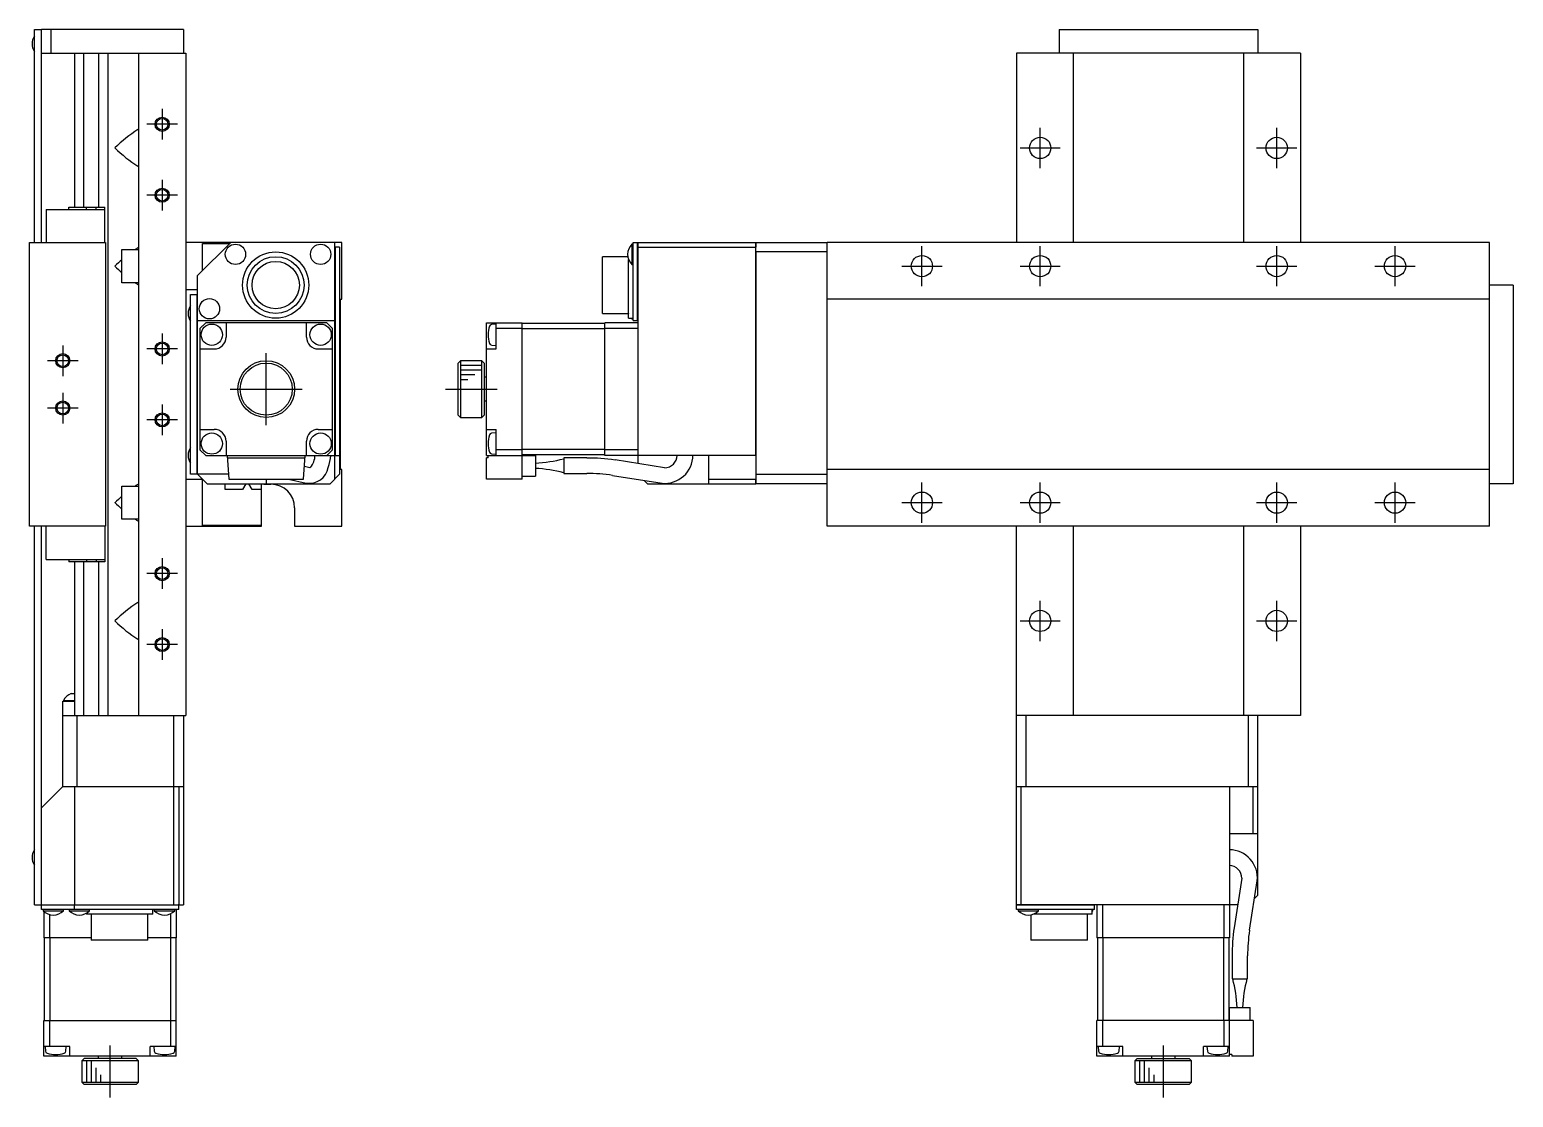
# Model space of a CAD drawing. Extents: x -1 to 651, y -8 to 414.
# Drawn here: x 337.1 to 650.7, y 97.8 to 323.6 of the extents above; entities that cross this region are included whole.
import ezdxf

# ---------------------------------------------------------------- set-up
doc = ezdxf.new("R2010")
doc.units = 0
doc.header["$LTSCALE"] = 0.5
doc.linetypes.add('CENTER', pattern=[50.8, 31.75, -6.35, 6.35, -6.35])
for name, color, linetype in [('MSM_CENTER', 1, 'CENTER'), ('MSM_CONTINUOUS', 7, 'CONTINUOUS'), ('MSM_NARROW', 5, 'CONTINUOUS')]:
    doc.layers.add(name, color=color, linetype=linetype)

msp = doc.modelspace()

# ---------------------------------------------------------------- linework, layer by layer
at = {"layer": 'MSM_CENTER'}
for p, q in [((365.07, 306.8), (365.07, 300.34)), ((368.3, 303.57), (361.84, 303.57)), ((550.65, 294.32), (550.65, 302.82)), ((600.65, 294.32), (600.65, 302.82)), ((546.4, 298.57), (554.9, 298.57)), ((596.4, 298.57), (604.9, 298.57)), ((365.07, 291.8), (365.07, 285.34)), ((368.3, 288.57), (361.84, 288.57)), ((525.65, 269.32), (525.65, 277.82)), ((550.65, 269.32), (550.65, 277.82)), ((600.65, 269.32), (600.65, 277.82)), ((625.65, 269.32), (625.65, 277.82)), ((521.4, 273.57), (529.9, 273.57)), ((546.4, 273.57), (554.9, 273.57)), ((596.4, 273.57), (604.9, 273.57)), ((621.4, 273.57), (629.9, 273.57)), ((365.07, 259.3), (365.07, 252.84)), ((344.07, 256.8), (344.07, 250.34)), ((368.3, 256.07), (361.84, 256.07)), ((387.07, 239.97), (387.07, 255.17)), ((347.3, 253.57), (340.84, 253.57)), ((344.07, 246.8), (344.07, 240.34)), ((379.47, 247.57), (394.67, 247.57)), ((424.93, 247.57), (435.88, 247.57)), ((347.3, 243.57), (340.84, 243.57)), ((365.07, 244.3), (365.07, 237.84)), ((368.3, 241.07), (361.84, 241.07)), ((525.65, 219.32), (525.65, 227.82)), ((550.65, 219.32), (550.65, 227.82)), ((600.65, 219.32), (600.65, 227.82)), ((625.65, 219.32), (625.65, 227.82)), ((521.4, 223.57), (529.9, 223.57)), ((546.4, 223.57), (554.9, 223.57)), ((596.4, 223.57), (604.9, 223.57)), ((621.4, 223.57), (629.9, 223.57)), ((365.07, 211.8), (365.07, 205.34)), ((368.3, 208.57), (361.84, 208.57)), ((550.65, 194.32), (550.65, 202.82)), ((600.65, 194.32), (600.65, 202.82)), ((546.4, 198.57), (554.9, 198.57)), ((596.4, 198.57), (604.9, 198.57)), ((365.07, 196.8), (365.07, 190.34)), ((368.3, 193.57), (361.84, 193.57)), ((354.07, 97.84), (354.07, 108.79)), ((576.65, 108.79), (576.65, 97.84))]:
    msp.add_line(p, q, dxfattribs=at)
at = {"layer": 'MSM_CONTINUOUS'}
for p, q in [((338.07, 278.57), (338.07, 323.57)), ((338.07, 323.57), (339.47, 323.57)), ((339.57, 323.47), (339.47, 323.57)), ((369.57, 323.57), (339.57, 323.57)), ((339.57, 278.57), (339.57, 323.57)), ((341.57, 323.57), (341.57, 318.57)), ((369.57, 323.57), (369.57, 318.57)), ((554.65, 323.57), (554.65, 318.57)), ((554.65, 323.57), (596.65, 323.57)), ((596.65, 323.57), (596.65, 318.57)), ((339.57, 318.57), (370.07, 318.57)), ((346.57, 318.57), (346.57, 286.07)), ((348.54, 286.07), (348.54, 318.57)), ((351.61, 318.57), (351.61, 286.07)), ((353.57, 318.57), (353.57, 178.57)), ((360.07, 318.57), (360.07, 178.57)), ((370.07, 318.57), (370.07, 178.57)), ((545.65, 318.57), (545.65, 278.57)), ((605.65, 318.57), (545.65, 318.57)), ((557.65, 318.57), (557.65, 278.57)), ((593.65, 318.57), (593.65, 278.57)), ((605.65, 318.57), (605.65, 278.57)), ((360.07, 302.31), (359.94, 302.47)), ((360.07, 294.83), (359.94, 294.67)), ((340.57, 285.57), (352.97, 285.57)), ((340.57, 285.57), (340.57, 278.57)), ((345.37, 286.07), (352.97, 286.07)), ((345.37, 285.57), (345.37, 286.07)), ((349.05, 285.57), (349.05, 286.07)), ((351.1, 285.57), (351.1, 286.07)), ((352.97, 278.57), (352.97, 286.07)), ((337.07, 278.57), (353.07, 278.57)), ((337.07, 218.57), (337.07, 278.57)), ((353.07, 278.57), (353.07, 218.57)), ((356.57, 277.07), (360.07, 277.07)), ((356.57, 270.07), (356.57, 277.07)), ((360.07, 277.31), (359.94, 277.47)), ((403.07, 278.57), (370.07, 278.57)), ((379.57, 278.57), (372.57, 271.57)), ((373.57, 272.57), (373.57, 278.37)), ((373.57, 278.37), (379.37, 278.37)), ((401.57, 228.57), (401.57, 278.57)), ((402.57, 277.57), (401.57, 277.57)), ((401.67, 277.57), (401.67, 233.57)), ((402.57, 277.57), (402.57, 229.57)), ((403.07, 266.57), (403.07, 278.57)), ((464.36, 278.22), (464.36, 273.92)), ((464.65, 278.22), (464.36, 278.22)), ((464.65, 262.07), (464.65, 278.57)), ((464.65, 278.57), (465.55, 278.57)), ((465.55, 262.07), (465.55, 278.57)), ((465.55, 278.57), (465.65, 278.47)), ((465.65, 278.57), (490.55, 278.57)), ((465.65, 231.82), (465.65, 278.57)), ((465.65, 277.57), (490.65, 277.57)), ((490.55, 278.57), (490.65, 278.47)), ((490.55, 233.57), (490.55, 278.57)), ((490.65, 278.57), (505.55, 278.57)), ((490.65, 277.57), (490.65, 278.57)), ((505.65, 276.57), (490.65, 276.57)), ((490.65, 227.57), (490.65, 276.57)), ((505.65, 278.47), (505.55, 278.57)), ((645.65, 278.57), (505.65, 278.57)), ((505.65, 218.57), (505.65, 278.57)), ((645.65, 218.57), (645.65, 278.57)), ((458.15, 263.57), (458.15, 275.57)), ((463.49, 275.57), (458.15, 275.57)), ((463.65, 262.57), (463.65, 274.99)), ((464.36, 273.92), (464.65, 273.92)), ((360.07, 270.07), (356.57, 270.07)), ((360.07, 269.83), (359.94, 269.67)), ((372.57, 229.57), (372.57, 271.57)), ((372.57, 268.57), (370.07, 268.57)), ((371.07, 229.57), (371.07, 267.57)), ((371.07, 267.57), (372.57, 267.57)), ((372.47, 229.57), (372.47, 267.57)), ((402.77, 266.57), (403.07, 266.57)), ((402.77, 230.57), (402.77, 266.57)), ((645.65, 266.57), (505.65, 266.57)), ((650.65, 269.57), (645.65, 269.57)), ((650.65, 269.57), (650.65, 227.57)), ((458.15, 263.57), (463.65, 263.57)), ((372.57, 262.07), (401.57, 262.07)), ((374.27, 261.57), (373.07, 260.37)), ((373.07, 260.37), (373.07, 234.77)), ((399.87, 261.57), (374.27, 261.57)), ((378.57, 261.57), (378.57, 258.57)), ((395.57, 258.57), (395.57, 261.57)), ((401.07, 260.37), (399.87, 261.57)), ((401.07, 234.77), (401.07, 260.37)), ((433.65, 233.57), (433.65, 261.57)), ((433.65, 261.57), (441.15, 261.57)), ((435.65, 261.32), (434.67, 261.23)), ((435.65, 256.07), (435.65, 261.57)), ((441.15, 260.37), (435.65, 260.37)), ((441.15, 228.57), (441.15, 261.57)), ((458.65, 261.47), (441.15, 261.47)), ((458.65, 260.33), (441.15, 260.33)), ((465.65, 261.57), (458.65, 261.57)), ((458.65, 233.57), (458.65, 261.57)), ((465.65, 260.37), (458.65, 260.37)), ((463.65, 262.57), (464.65, 262.57)), ((464.36, 262.57), (464.36, 262.42)), ((464.36, 262.42), (464.65, 262.42)), ((464.65, 262.07), (465.55, 262.07)), ((465.55, 262.07), (465.65, 262.17)), ((373.07, 256.07), (376.07, 256.07)), ((398.07, 256.07), (401.07, 256.07)), ((433.65, 256.07), (435.65, 256.07)), ((434.67, 256.9), (435.65, 256.82)), ((428.15, 253.57), (427.65, 253.07)), ((427.65, 242.07), (427.65, 253.07)), ((428.15, 253.57), (428.15, 241.57)), ((432.65, 253.57), (428.15, 253.57)), ((432.65, 241.57), (432.65, 253.57)), ((433.15, 253.07), (432.65, 253.57)), ((433.15, 253.07), (433.15, 242.07)), ((433.65, 250.07), (433.15, 250.07)), ((433.15, 245.07), (433.65, 245.07)), ((427.65, 242.07), (428.15, 241.57)), ((428.15, 241.57), (432.65, 241.57)), ((432.65, 241.57), (433.15, 242.07)), ((373.07, 239.07), (376.07, 239.07)), ((398.07, 239.07), (401.07, 239.07)), ((433.65, 239.07), (435.65, 239.07)), ((435.65, 233.57), (435.65, 239.07)), ((378.57, 236.57), (378.57, 233.57)), ((395.57, 233.57), (395.57, 236.57)), ((435.65, 238.32), (434.67, 238.23)), ((373.07, 234.77), (374.27, 233.57)), ((374.27, 233.57), (401.57, 233.57)), ((378.82, 233.57), (379.17, 228.57)), ((378.86, 233.07), (395.29, 233.07)), ((394.97, 228.57), (395.32, 233.57)), ((399.87, 233.57), (401.07, 234.77)), ((401.67, 233.57), (401.57, 233.67)), ((401.67, 233.57), (402.57, 233.57)), ((433.65, 233.57), (443.95, 233.57)), ((433.65, 228.57), (433.65, 233.07)), ((433.95, 233.07), (433.65, 233.07)), ((433.95, 233.07), (433.95, 233.57)), ((434.67, 233.9), (435.65, 233.82)), ((441.15, 234.77), (435.65, 234.77)), ((458.65, 234.81), (441.15, 234.81)), ((458.65, 233.67), (441.15, 233.67)), ((443.95, 233.57), (443.95, 229.17)), ((449.95, 233.02), (449.95, 229.72)), ((454.81, 233.02), (449.95, 233.02)), ((465.65, 234.77), (458.65, 234.77)), ((465.55, 233.57), (458.65, 233.57)), ((471.23, 230.94), (460.79, 232.59)), ((465.65, 233.67), (465.55, 233.57)), ((490.65, 233.57), (465.65, 233.57)), ((480.65, 227.57), (480.65, 233.57)), ((379.1, 229.57), (371.07, 229.57)), ((374.57, 227.57), (372.57, 229.57)), ((396.28, 230.92), (395.16, 231.18)), ((396.34, 230.96), (396.26, 230.92)), ((396.44, 231.04), (396.34, 230.96)), ((400.57, 227.57), (402.57, 229.57)), ((403.07, 230.57), (402.77, 230.57)), ((403.07, 218.57), (403.07, 230.57)), ((441.15, 229.17), (443.95, 229.17)), ((449.95, 229.72), (454.81, 229.72)), ((460.27, 229.33), (470.72, 227.68)), ((490.65, 229.57), (505.65, 229.57)), ((645.65, 230.57), (505.65, 230.57)), ((356.57, 220.07), (356.57, 227.07)), ((356.57, 227.07), (360.07, 227.07)), ((360.07, 227.31), (359.94, 227.47)), ((370.07, 228.57), (373.37, 228.57)), ((373.37, 228.57), (373.37, 228.77)), ((373.57, 218.77), (373.57, 228.57)), ((374.57, 227.57), (400.57, 227.57)), ((378.37, 226.37), (378.37, 227.57)), ((382.05, 226.37), (378.37, 226.37)), ((379.17, 228.57), (394.97, 228.57)), ((382.74, 227.56), (382.05, 226.37)), ((384.1, 226.37), (383.41, 227.56)), ((385.97, 226.37), (384.1, 226.37)), ((385.97, 227.57), (385.97, 218.77)), ((386.07, 227.17), (385.97, 227.17)), ((386.07, 218.57), (386.07, 227.17)), ((386.57, 227.47), (386.57, 227.57)), ((386.57, 227.47), (388.07, 227.47)), ((387.07, 228.57), (387.07, 227.57)), ((391.81, 228.57), (395.53, 227.7)), ((441.15, 228.57), (433.65, 228.57)), ((466.95, 228.28), (467.65, 227.57)), ((467.65, 227.57), (490.55, 227.57)), ((480.65, 228.57), (490.55, 228.57)), ((490.55, 228.57), (490.65, 228.71)), ((490.55, 227.57), (490.55, 228.57)), ((490.65, 227.67), (490.55, 227.57)), ((505.55, 227.57), (490.65, 227.57)), ((505.55, 227.57), (505.65, 227.67)), ((650.65, 227.57), (645.65, 227.57)), ((360.07, 220.07), (356.57, 220.07)), ((360.07, 219.83), (359.94, 219.67)), ((393.07, 222.47), (393.07, 218.57)), ((353.07, 218.57), (337.07, 218.57)), ((338.07, 138.57), (338.07, 218.57)), ((339.57, 138.57), (339.57, 218.57)), ((340.57, 211.57), (340.57, 218.57)), ((352.97, 218.57), (352.97, 211.07)), ((370.07, 218.57), (386.07, 218.57)), ((385.97, 218.77), (373.57, 218.77)), ((393.07, 218.57), (403.07, 218.57)), ((645.65, 218.57), (505.65, 218.57)), ((545.65, 138.57), (545.65, 218.57)), ((557.65, 218.57), (557.65, 178.57)), ((593.65, 218.57), (593.65, 178.57)), ((605.65, 218.57), (605.65, 178.57)), ((340.57, 211.57), (352.97, 211.57)), ((345.37, 211.57), (345.37, 211.07)), ((352.97, 211.07), (345.37, 211.07)), ((346.57, 211.07), (346.57, 178.57)), ((348.54, 178.57), (348.54, 211.07)), ((349.05, 211.57), (349.05, 211.07)), ((351.1, 211.57), (351.1, 211.07)), ((351.61, 211.07), (351.61, 178.57)), ((360.07, 202.31), (359.94, 202.47)), ((360.07, 194.83), (359.94, 194.67)), ((345.85, 183.22), (346.57, 183.22)), ((344.07, 163.57), (344.07, 181.57)), ((344.07, 181.57), (346.57, 181.57)), ((344.22, 181.77), (346.57, 181.77)), ((344.22, 181.77), (344.22, 181.57)), ((344.07, 178.57), (370.07, 178.57)), ((347.07, 178.57), (347.07, 163.57)), ((367.57, 138.57), (367.57, 178.57)), ((369.57, 178.57), (369.57, 138.57)), ((605.65, 178.57), (545.65, 178.57)), ((547.65, 178.57), (547.65, 163.57)), ((594.65, 163.57), (594.65, 178.57)), ((596.65, 140.57), (596.65, 178.57)), ((344.07, 163.57), (339.57, 159.07)), ((344.07, 163.57), (369.57, 163.57)), ((346.57, 163.57), (346.57, 138.57)), ((368.57, 163.57), (368.57, 138.57)), ((545.65, 163.57), (596.65, 163.57)), ((546.65, 138.57), (546.65, 163.57)), ((590.65, 163.57), (590.65, 138.57)), ((595.65, 153.57), (595.65, 163.57)), ((596.65, 153.57), (590.65, 153.57)), ((593.28, 144.15), (591.63, 133.7)), ((594.89, 133.19), (596.54, 143.64)), ((338.07, 138.57), (339.47, 138.57)), ((339.47, 138.57), (339.57, 138.67)), ((339.67, 138.57), (339.57, 138.47)), ((339.57, 138.57), (368.57, 138.57)), ((339.57, 137.57), (339.57, 138.47)), ((368.57, 138.47), (339.57, 138.47)), ((346.61, 138.57), (346.57, 138.47)), ((346.57, 137.57), (346.57, 138.47)), ((368.57, 138.47), (368.47, 138.57)), ((368.67, 138.57), (368.57, 138.67)), ((368.57, 137.57), (368.57, 138.47)), ((368.67, 138.57), (369.57, 138.57)), ((545.65, 138.47), (545.75, 138.57)), ((592.4, 138.57), (545.65, 138.57)), ((545.65, 137.57), (545.65, 138.47)), ((562.15, 138.47), (545.65, 138.47)), ((562.05, 138.57), (562.15, 138.47)), ((562.15, 137.57), (562.15, 138.47)), ((562.65, 138.57), (562.65, 131.57)), ((563.85, 138.57), (563.85, 131.57)), ((589.45, 138.57), (589.45, 131.57)), ((590.55, 138.57), (590.65, 138.47)), ((590.65, 138.47), (590.65, 131.57)), ((596.65, 140.57), (595.95, 139.86)), ((368.57, 137.57), (339.57, 137.57)), ((339.92, 137.57), (339.92, 137.28)), ((339.92, 137.28), (344.22, 137.28)), ((340.07, 137.13), (340.07, 131.57)), ((341.27, 136.48), (341.27, 131.57)), ((344.22, 137.28), (344.22, 137.57)), ((345.42, 137.57), (345.42, 137.28)), ((345.42, 137.28), (349.72, 137.28)), ((349.07, 136.77), (349.07, 136.57)), ((363.07, 136.57), (349.07, 136.57)), ((349.72, 137.28), (349.72, 137.57)), ((350.07, 136.57), (350.07, 131.07)), ((362.07, 131.07), (362.07, 136.57)), ((363.07, 136.57), (363.07, 137.57)), ((363.42, 137.57), (363.42, 137.28)), ((363.42, 137.28), (367.72, 137.28)), ((366.87, 136.67), (366.87, 131.57)), ((367.72, 137.28), (367.72, 137.57)), ((368.07, 137.57), (368.07, 131.57)), ((562.15, 137.57), (545.65, 137.57)), ((546, 137.57), (546, 137.28)), ((546, 137.28), (550.3, 137.28)), ((548.65, 136.41), (548.65, 131.07)), ((561.65, 136.57), (549.23, 136.57)), ((550.3, 137.28), (550.3, 137.57)), ((560.65, 131.07), (560.65, 136.57)), ((561.65, 136.57), (561.65, 137.57)), ((561.65, 137.28), (561.8, 137.28)), ((561.8, 137.28), (561.8, 137.57)), ((350.07, 131.57), (340.07, 131.57)), ((340.17, 131.57), (340.17, 114.07)), ((341.31, 131.57), (341.31, 114.07)), ((362.07, 131.07), (350.07, 131.07)), ((368.07, 131.57), (362.07, 131.57)), ((366.83, 131.57), (366.83, 114.07)), ((367.97, 131.57), (367.97, 114.07)), ((560.65, 131.07), (548.65, 131.07)), ((590.65, 131.57), (562.65, 131.57)), ((562.75, 131.57), (562.75, 114.07)), ((563.89, 131.57), (563.89, 114.07)), ((589.41, 131.57), (589.41, 114.07)), ((590.55, 131.57), (590.55, 114.07)), ((591.2, 127.73), (591.2, 122.87)), ((594.5, 122.87), (594.5, 127.73)), ((591.2, 122.87), (594.5, 122.87)), ((590.65, 116.87), (595.05, 116.87)), ((590.65, 106.57), (590.65, 116.87)), ((595.05, 114.07), (595.05, 116.87)), ((340.07, 106.57), (340.07, 114.07)), ((340.07, 114.07), (368.07, 114.07)), ((341.27, 114.07), (341.27, 108.57)), ((366.87, 114.07), (366.87, 108.57)), ((368.07, 106.57), (368.07, 114.07)), ((595.65, 114.07), (562.65, 114.07)), ((562.65, 106.57), (562.65, 114.07)), ((563.85, 114.07), (563.85, 108.57)), ((589.45, 114.07), (589.45, 108.57)), ((595.65, 114.07), (595.65, 106.57)), ((345.57, 108.57), (340.07, 108.57)), ((340.32, 108.57), (340.41, 107.58)), ((344.74, 107.58), (344.82, 108.57)), ((345.57, 106.57), (345.57, 108.57)), ((362.57, 106.57), (362.57, 108.57)), ((368.07, 108.57), (362.57, 108.57)), ((363.32, 108.57), (363.41, 107.58)), ((367.74, 107.58), (367.82, 108.57)), ((568.15, 108.57), (562.65, 108.57)), ((562.9, 108.57), (562.99, 107.58)), ((567.32, 107.58), (567.4, 108.57)), ((568.15, 106.57), (568.15, 108.57)), ((585.15, 106.57), (585.15, 108.57)), ((590.65, 108.57), (585.15, 108.57)), ((585.9, 108.57), (585.99, 107.58)), ((590.32, 107.58), (590.4, 108.57)), ((591.15, 106.87), (590.65, 106.87)), ((591.15, 106.87), (591.15, 106.57)), ((368.07, 106.57), (340.07, 106.57)), ((348.57, 106.07), (348.07, 105.57)), ((360.07, 105.57), (348.07, 105.57)), ((348.07, 105.57), (348.07, 101.07)), ((359.57, 106.07), (348.57, 106.07)), ((351.57, 106.57), (351.57, 106.07)), ((356.57, 106.07), (356.57, 106.57)), ((360.07, 105.57), (359.57, 106.07)), ((360.07, 101.07), (360.07, 105.57)), ((590.65, 106.57), (562.65, 106.57)), ((571.15, 106.07), (570.65, 105.57)), ((582.65, 105.57), (570.65, 105.57)), ((570.65, 105.57), (570.65, 101.07)), ((571.15, 106.07), (582.15, 106.07)), ((574.15, 106.57), (574.15, 106.07)), ((579.15, 106.07), (579.15, 106.57)), ((582.65, 105.57), (582.15, 106.07)), ((582.65, 101.07), (582.65, 105.57)), ((595.65, 106.57), (591.15, 106.57)), ((348.07, 101.07), (348.57, 100.57)), ((348.07, 101.07), (360.07, 101.07)), ((359.57, 100.57), (348.57, 100.57)), ((359.57, 100.57), (360.07, 101.07)), ((570.65, 101.07), (582.65, 101.07)), ((570.65, 101.07), (571.15, 100.57)), ((582.15, 100.57), (571.15, 100.57)), ((582.15, 100.57), (582.65, 101.07))]:
    msp.add_line(p, q, dxfattribs=at)
for centre, radius in [((365.07, 303.57), 1.23), ((550.65, 298.57), 2.25), ((600.65, 298.57), 2.25), ((365.07, 288.57), 1.23), ((380.57, 276.07), 2.15), ((389.07, 269.57), 7), ((398.57, 276.07), 2.15), ((389.07, 269.57), 6), ((389.07, 269.57), 5), ((525.65, 273.57), 2.25), ((550.65, 273.57), 2.25), ((600.65, 273.57), 2.25), ((625.65, 273.57), 2.25), ((375.07, 264.57), 2.15), ((375.57, 259.07), 2.25), ((398.57, 259.07), 2.25), ((365.07, 256.07), 1.23), ((344.07, 253.57), 1.23), ((387.07, 247.57), 6), ((387.07, 247.57), 5.5), ((344.07, 243.57), 1.23), ((365.07, 241.07), 1.23), ((375.57, 236.07), 2.25), ((398.57, 236.07), 2.25), ((525.65, 223.57), 2.25), ((550.65, 223.57), 2.25), ((600.65, 223.57), 2.25), ((625.65, 223.57), 2.25), ((365.07, 208.57), 1.23), ((550.65, 198.57), 2.25), ((600.65, 198.57), 2.25), ((365.07, 193.57), 1.23)]:
    msp.add_circle(centre, radius, dxfattribs=at)
for centre, radius, start, end in [((340.57, 320.57), 3, 146.4427, 213.5573), ((377.03, 276.14), 31.38, 122.9812, 134.3908), ((377.03, 321), 31.38, 225.6092, 237.0188), ((377.03, 251.14), 31.38, 122.9812, 124.2994), ((466.45, 276.07), 3, 134.22, 225.78), ((377.03, 251.14), 31.38, 130.674, 134.3908), ((377.03, 296), 31.38, 225.6092, 229.326), ((377.03, 296), 31.38, 235.7006, 237.0188), ((373.57, 263.57), 3, 146.4427, 213.5573), ((466.45, 264.57), 3, 199.4712, 201.0395), ((439.95, 259.07), 6, 162.3708, 197.6292), ((434.71, 260.73), 0.5, 95, 162.3708), ((466.45, 264.57), 3, 221.8103, 225.78), ((376.07, 258.57), 2.5, 270, 0), ((398.07, 258.57), 2.5, 180, 270), ((434.71, 257.4), 0.5, 197.6292, 265), ((376.07, 236.57), 2.5, 0, 90), ((398.07, 236.57), 2.5, 90, 180), ((373.57, 233.57), 3, 146.4427, 213.5573), ((439.95, 236.07), 6, 162.3708, 197.6292), ((434.71, 237.73), 0.5, 95, 162.3708), ((393.03, 233.76), 4.37, 321.3798, 357.4338), ((391.27, 234.15), 9.45, 340.4373, 356.4987), ((434.71, 234.4), 0.5, 197.6292, 265), ((442.5, 260.78), 28.89, 272.8902, 284.9579), ((455, 193.66), 39.35, 81.5412, 90.2655), ((471.28, 233.64), 5.99, 264.6051, 359.3044), ((471.22, 233.67), 2.73, 270.4074, 357.844), ((396.11, 231.79), 4.14, 262.4446, 348.6833), ((442.54, 202.23), 28.62, 74.9841, 87.1678), ((454.99, 193.58), 36.14, 81.6013, 90.2806), ((377.03, 201.14), 31.38, 122.9812, 124.2994), ((388.07, 222.47), 5, 0, 90), ((377.03, 201.14), 31.38, 130.674, 134.3908), ((377.03, 246), 31.38, 225.6092, 229.326), ((377.03, 246), 31.38, 235.7006, 237.0188), ((377.03, 176.14), 31.38, 122.9812, 134.3908), ((377.03, 221), 31.38, 225.6092, 237.0188), ((347.07, 180.21), 3.25, 112.061, 151.2734), ((340.57, 148.57), 3, 146.4427, 213.5573), ((590.58, 144.2), 5.99, 354.6051, 89.3043), ((590.55, 144.13), 2.73, 0.4074, 87.844), ((342.07, 139.37), 3, 224.22, 315.78), ((347.57, 139.37), 3, 224.22, 315.78), ((365.57, 139.37), 3, 224.22, 315.78), ((548.15, 139.37), 3, 224.22, 315.78), ((559.65, 139.37), 3, 289.4712, 291.0395), ((559.65, 139.37), 3, 311.8103, 315.78), ((630.56, 127.91), 39.35, 171.5412, 180.2655), ((630.64, 127.91), 36.14, 171.6013, 180.2806), ((563.44, 115.41), 28.89, 2.8902, 14.9579), ((621.99, 115.45), 28.62, 164.9841, 177.1678), ((340.91, 107.63), 0.5, 185, 252.3708), ((342.57, 112.87), 6, 252.3708, 287.6292), ((344.24, 107.63), 0.5, 287.6292, 355), ((363.91, 107.63), 0.5, 185, 252.3708), ((365.57, 112.87), 6, 252.3708, 287.6292), ((367.24, 107.63), 0.5, 287.6292, 355), ((563.49, 107.63), 0.5, 185, 252.3708), ((565.15, 112.87), 6, 252.3708, 287.6292), ((566.82, 107.63), 0.5, 287.6292, 355), ((586.49, 107.63), 0.5, 185, 252.3708), ((588.15, 112.87), 6, 252.3708, 287.6292), ((589.82, 107.63), 0.5, 287.6292, 355)]:
    msp.add_arc(centre, radius, start, end, dxfattribs=at)
at = {"layer": 'MSM_NARROW'}
for p, q in [((432.65, 252.57), (428.15, 252.57)), ((432.65, 251.57), (428.15, 251.57)), ((431.15, 250.57), (428.15, 250.57)), ((429.65, 249.57), (428.15, 249.57)), ((349.07, 105.57), (349.07, 101.07)), ((350.07, 105.57), (350.07, 101.07)), ((351.07, 104.07), (351.07, 101.07)), ((571.65, 105.57), (571.65, 101.07)), ((572.65, 105.57), (572.65, 101.07)), ((573.65, 104.07), (573.65, 101.07)), ((352.07, 102.57), (352.07, 101.07)), ((574.65, 102.57), (574.65, 101.07))]:
    msp.add_line(p, q, dxfattribs=at)
for centre in [(365.07, 303.57), (365.07, 288.57), (365.07, 256.07), (344.07, 253.57), (344.07, 243.57), (365.07, 241.07), (365.07, 208.57), (365.07, 193.57)]:
    msp.add_circle(centre, 1.5, dxfattribs=at)

doc.saveas('drawing.dxf')
